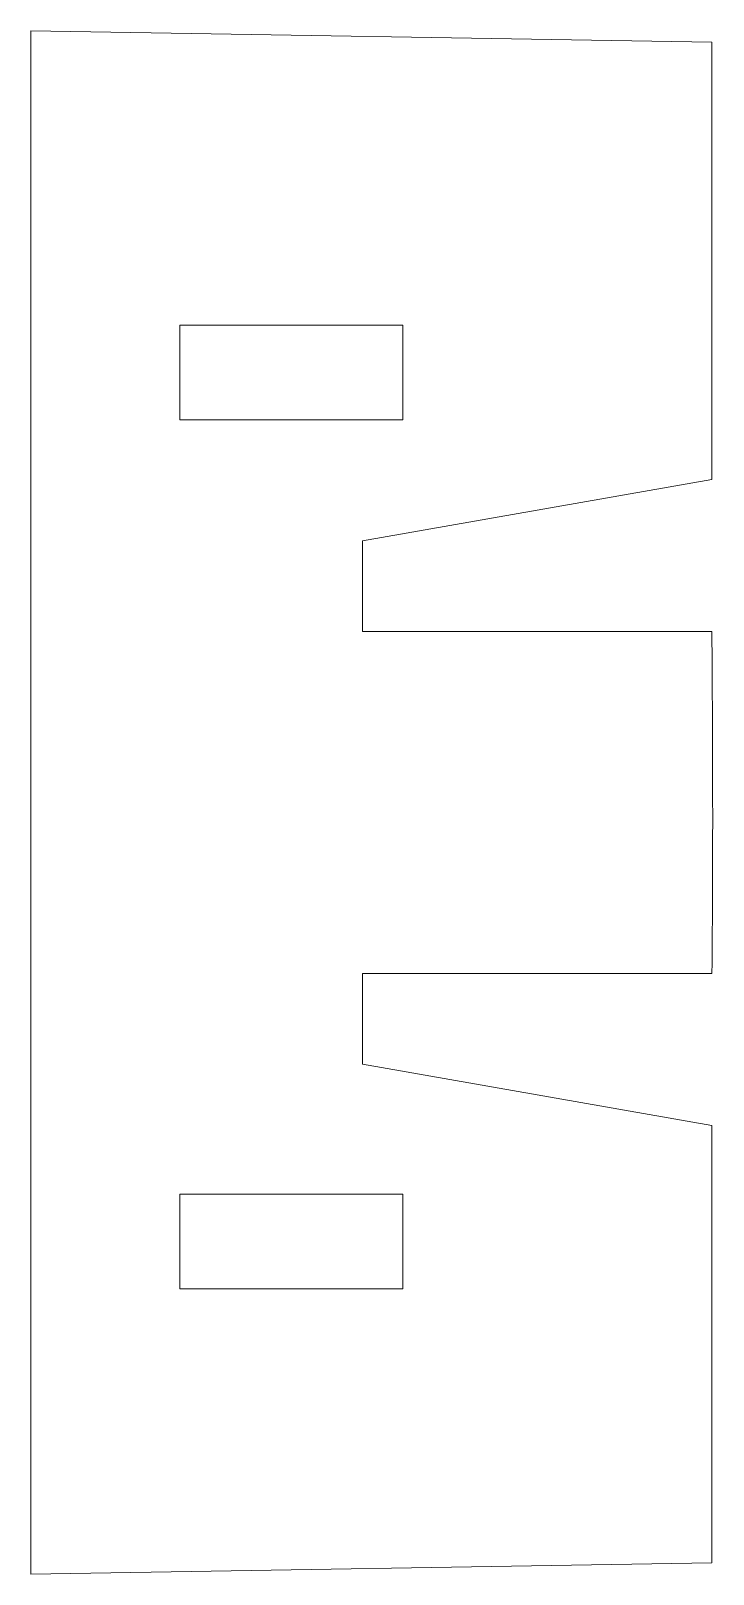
# Model space of a CAD drawing. Header units: millimetres. Extents: x 3407.8 to 3433.9, y 1409.9 to 1469.
import ezdxf

# ---------------------------------------------------------------- set-up
doc = ezdxf.new("R2010")
doc.units = ezdxf.units.MM

msp = doc.modelspace()

# ---------------------------------------------------------------- linework, layer by layer
at = {"lineweight": 20}
for points, knots in [([(3407.794, 1469.038), (3407.794, 1469.038), (3433.887, 1468.611), (3433.887, 1468.611), (3433.887, 1468.611), (3433.887, 1468.611), (3433.887, 1451.856), (3433.887, 1451.856), (3433.887, 1451.856), (3433.887, 1451.856), (3420.494, 1449.508), (3420.494, 1449.508), (3420.494, 1449.508), (3420.494, 1449.508), (3420.494, 1446.04), (3420.494, 1446.04), (3420.494, 1446.04), (3420.494, 1446.04), (3433.885, 1446.04), (3433.885, 1446.04)], [0, 0, 0, 0, 0.166667, 0.166667, 0.166667, 0.166667, 0.333333, 0.333333, 0.333333, 0.333333, 0.5, 0.5, 0.5, 0.5, 0.666667, 0.666667, 0.666667, 0.666667, 1, 1, 1, 1]), ([(3413.504, 1457.772), (3413.504, 1457.772), (3422.041, 1457.772), (3422.041, 1457.772), (3422.041, 1457.772), (3422.041, 1457.772), (3422.041, 1457.772), (3422.041, 1457.772)], [0, 0, 0, 0, 0.333333, 0.333333, 0.333333, 0.333333, 1, 1, 1, 1]), ([(3422.041, 1457.772), (3422.041, 1457.772), (3422.041, 1454.362), (3422.041, 1454.362), (3422.041, 1454.362), (3422.041, 1454.362), (3422.041, 1454.142), (3422.041, 1454.142), (3422.041, 1454.142), (3422.041, 1454.142), (3413.504, 1454.142), (3413.504, 1454.142), (3413.504, 1454.142), (3413.504, 1454.142), (3413.504, 1457.772), (3413.504, 1457.772)], [0, 0, 0, 0, 0.2, 0.2, 0.2, 0.2, 0.4, 0.4, 0.4, 0.4, 0.6, 0.6, 0.6, 0.6, 1, 1, 1, 1]), ([(3433.885, 1446.04), (3433.915, 1441.708), (3433.933, 1437.271), (3433.885, 1432.938), (3433.885, 1432.938), (3433.885, 1432.938), (3420.494, 1432.938), (3420.494, 1432.938), (3420.494, 1432.938), (3420.494, 1432.938), (3420.494, 1429.47), (3420.494, 1429.47), (3420.494, 1429.47), (3420.494, 1429.47), (3433.887, 1427.122), (3433.887, 1427.122), (3433.887, 1427.122), (3433.887, 1427.122), (3433.887, 1410.367), (3433.887, 1410.367), (3433.887, 1410.367), (3433.887, 1410.367), (3407.794, 1409.94), (3407.794, 1409.94)], [0, 0, 0, 0, 0.142857, 0.142857, 0.142857, 0.142857, 0.285714, 0.285714, 0.285714, 0.285714, 0.428571, 0.428571, 0.428571, 0.428571, 0.571429, 0.571429, 0.571429, 0.571429, 0.714286, 0.714286, 0.714286, 0.714286, 1, 1, 1, 1]), ([(3413.504, 1424.495), (3413.504, 1424.495), (3422.041, 1424.495), (3422.041, 1424.495), (3422.041, 1424.495), (3422.041, 1424.495), (3422.041, 1424.495), (3422.041, 1424.495)], [0, 0, 0, 0, 0.333333, 0.333333, 0.333333, 0.333333, 1, 1, 1, 1]), ([(3422.041, 1424.495), (3422.041, 1424.495), (3422.041, 1421.085), (3422.041, 1421.085), (3422.041, 1421.085), (3422.041, 1421.085), (3422.041, 1420.865), (3422.041, 1420.865), (3422.041, 1420.865), (3422.041, 1420.865), (3413.504, 1420.865), (3413.504, 1420.865), (3413.504, 1420.865), (3413.504, 1420.865), (3413.504, 1424.495), (3413.504, 1424.495)], [0, 0, 0, 0, 0.2, 0.2, 0.2, 0.2, 0.4, 0.4, 0.4, 0.4, 0.6, 0.6, 0.6, 0.6, 1, 1, 1, 1])]:
    msp.add_open_spline(points, degree=3, knots=knots, dxfattribs=at)
msp.add_open_spline([(3407.794, 1469.038), (3407.794, 1469.038), (3407.794, 1409.94), (3407.794, 1409.94)], degree=3, dxfattribs=at)

doc.saveas('drawing.dxf')
